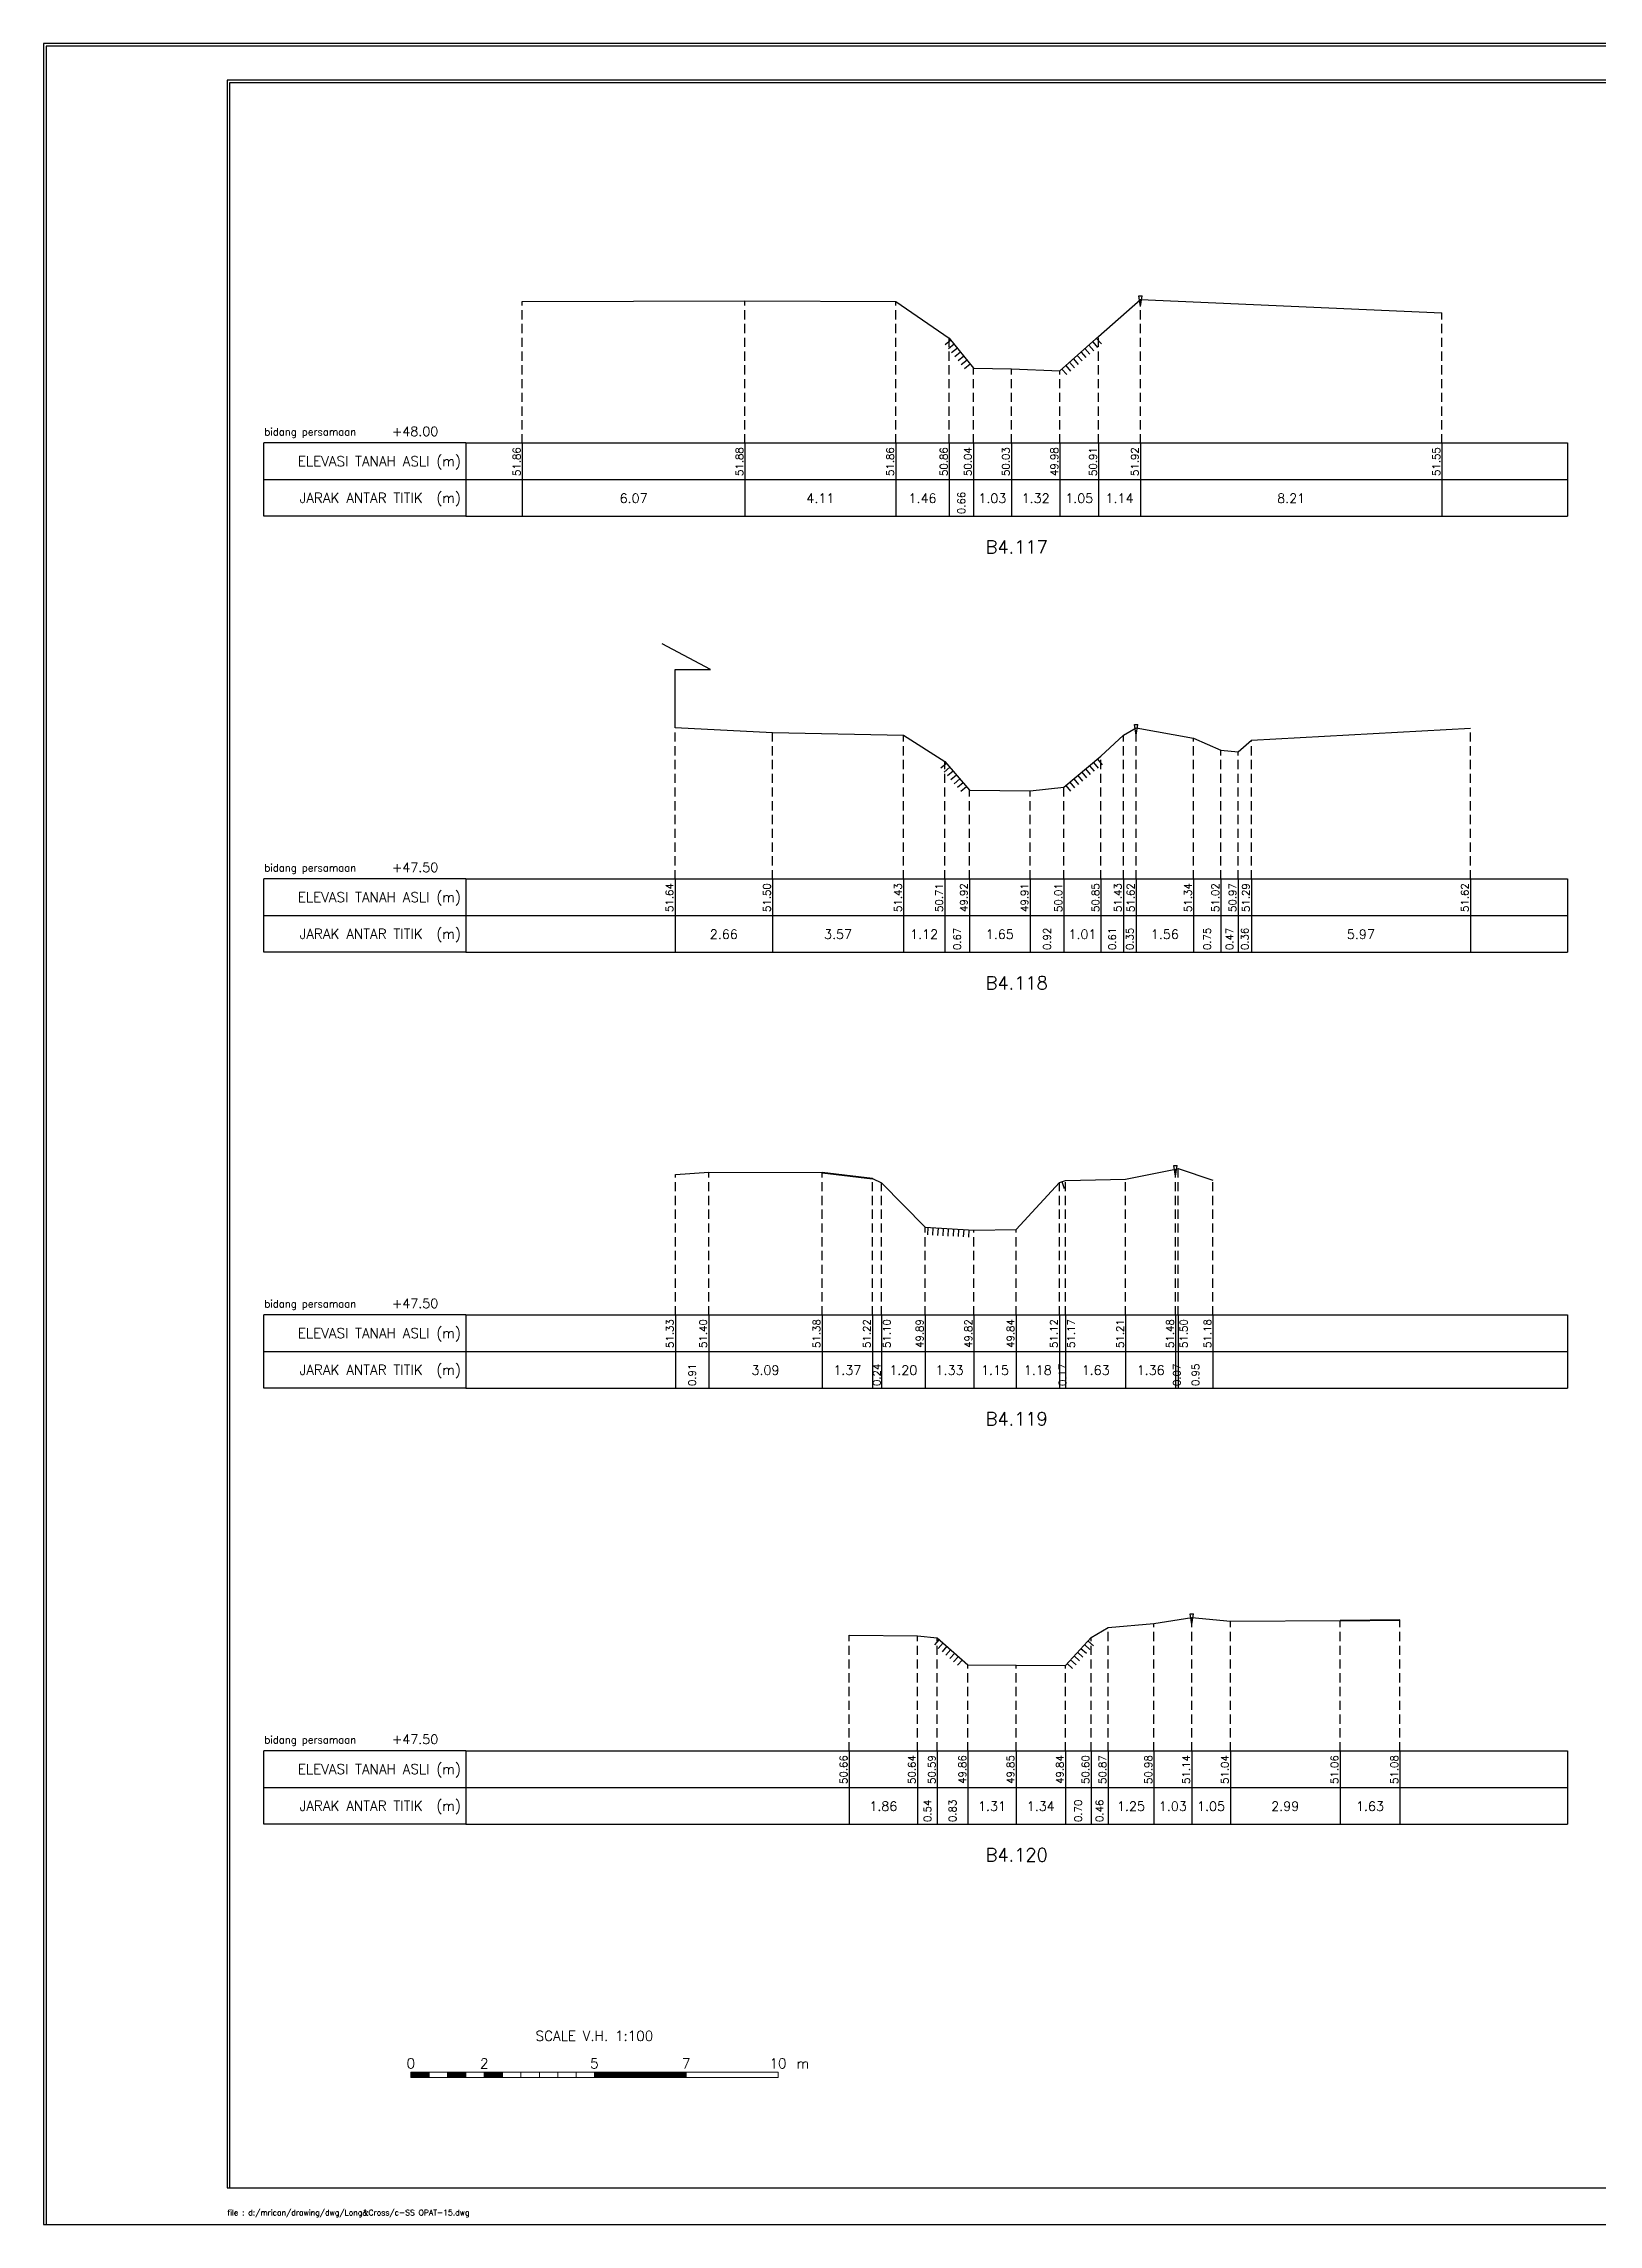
# Model space of a CAD drawing. Header units: inches. Extents: x -11 to 3175, y -842 to -783.
# Drawn here: x 1199 to 1241.3, y -842 to -782.6 of the extents above; entities that cross this region are included whole.
import ezdxf
from ezdxf.enums import TextEntityAlignment as Align

# ---------------------------------------------------------------- set-up
doc = ezdxf.new("R2010")
doc.units = ezdxf.units.IN
doc.header["$MEASUREMENT"] = 0
doc.linetypes.add('DASHED2', pattern=[0.375, 0.25, -0.125])
doc.layers.add('KOP', color=7, linetype='Continuous')
doc.layers.add('pelengkap', color=7, linetype='Continuous')
doc.styles.add('ARIAL', font='arial.ttf')
doc.styles.add('battang01', font='arial.ttf')
doc.styles.add('L100', font='simplex.shx', dxfattribs={"height": 0.254})
doc.styles.add('L140', font='simplex.shx', dxfattribs={"height": 0.356})
doc.styles.add('L60', font='simplex.shx', dxfattribs={"height": 0.152})
doc.styles.add('L80', font='simplex.shx', dxfattribs={"height": 0.203})
doc.styles.add('ROMANS-N', font='ROMANS.SHX', dxfattribs={"width": 0.8})
doc.styles.add('SONDU', font='arial.ttf')
doc.styles.get("Standard").update_dxf_attribs({"font": 'simplex.shx'})
doc.styles.add('STYLE1', font='arial.ttf', dxfattribs={"height": 0.2})

# ---------------------------------------------------------------- blocks, each defined once
blk = doc.blocks.new('kop')
at = {"layer": 'KOP'}
h = blk.add_hatch(color=3, dxfattribs=at)
h.paths.add_polyline_path([(609.87, 69.8), (591.81, 69.8), (591.81, 51.91), (609.87, 51.91)])
h.paths.add_polyline_path([(592.1, 52.25), (592.1, 69.5), (609.53, 69.5), (609.53, 52.25)], flags=16)
edge = h.paths.add_edge_path(flags=0)
edge.add_line((608.87, 52.91), (601.67, 52.91))
edge.add_ellipse((597.68, 52.92), major_axis=(2.82, 2.82), ratio=1, start_angle=314.84704, end_angle=495.15296)
edge.add_line((593.69, 52.91), (592.76, 52.91))
edge.add_line((592.76, 52.91), (592.76, 58.63))
edge.add_line((592.76, 58.63), (595.43, 58.63))
edge.add_ellipse((595.43, 63.37), major_axis=(-3.35, 3.35), ratio=1, start_angle=135, end_angle=315)
edge.add_line((595.43, 68.11), (595.43, 68.84))
edge.add_line((595.43, 68.84), (601.65, 68.84))
edge.add_line((601.65, 68.84), (601.65, 58.59))
edge.add_ellipse((604.86, 58.63), major_axis=(2.26, 2.26), ratio=1, start_angle=135.57378, end_angle=315)
edge.add_line((608.06, 58.63), (608.87, 58.63))
edge.add_line((608.87, 58.63), (608.87, 52.91))
h = blk.add_hatch(dxfattribs=at)
h.set_pattern_fill('ANSI31', color=21)
h.paths.add_polyline_path([(609.53, 69.5), (592.1, 69.5), (592.1, 52.25), (609.53, 52.25)])
edge = h.paths.add_edge_path(flags=16)
edge.add_line((608.06, 58.63), (608.87, 58.63))
edge.add_line((608.87, 58.63), (608.87, 52.91))
edge.add_line((608.87, 52.91), (601.67, 52.91))
edge.add_ellipse((597.68, 52.92), major_axis=(-2.82, 2.82), ratio=1, start_angle=224.84704, end_angle=405.15296)
edge.add_line((593.69, 52.91), (592.76, 52.91))
edge.add_line((592.76, 52.91), (592.76, 58.63))
edge.add_line((592.76, 58.63), (595.43, 58.63))
edge.add_ellipse((595.43, 63.37), major_axis=(-3.35, 3.35), ratio=1, start_angle=135, end_angle=315)
edge.add_line((595.43, 68.11), (595.43, 68.84))
edge.add_line((595.43, 68.84), (601.65, 68.84))
edge.add_line((601.65, 68.84), (601.65, 58.59))
edge.add_ellipse((604.86, 58.63), major_axis=(-2.26, 2.26), ratio=1, start_angle=45.57378, end_angle=225)
h = blk.add_hatch(color=3, dxfattribs=at)
edge = h.paths.add_edge_path()
edge.add_line((601.65, 68.84), (595.43, 68.84))
edge.add_line((595.43, 68.84), (595.43, 68.11))
edge.add_ellipse((595.43, 63.37), major_axis=(-3.35, 3.35), ratio=1, start_angle=135, end_angle=315, ccw=False)
edge.add_line((595.43, 58.63), (592.76, 58.63))
edge.add_line((592.76, 58.63), (592.76, 52.91))
edge.add_line((592.76, 52.91), (593.69, 52.91))
edge.add_ellipse((597.68, 52.92), major_axis=(-2.82, 2.82), ratio=1, start_angle=-135.15296, end_angle=45.15296, ccw=False)
edge.add_line((601.67, 52.91), (608.87, 52.91))
edge.add_line((608.87, 52.91), (608.87, 58.63))
edge.add_line((608.87, 58.63), (608.06, 58.63))
edge.add_ellipse((604.86, 58.63), major_axis=(2.26, 2.26), ratio=1, start_angle=134.42622, end_angle=315, ccw=False)
edge.add_line((601.65, 58.66), (601.65, 68.84))
h = blk.add_hatch(dxfattribs=at)
h.set_pattern_fill('ANSI31', color=41)
h.paths.add_polyline_path([(595.59, 25.44), (591.99, 25.44), (591.99, 22.12), (595.59, 22.12)])
h.paths.add_polyline_path([(594.83, 23.8), (595.49, 22.51), (594.95, 22.51), (594.37, 23.59), (594.37, 22.51), (593.85, 22.51), (593.85, 24.73), (593.24, 22.51), (592.84, 22.51), (592.12, 25.05), (592.67, 25.05), (593.03, 23.54), (593.41, 25.05), (594.37, 25.05), (594.37, 23.99), (594.89, 25.05), (595.46, 25.05)], flags=16)
at = {"color": 2}
blk.add_lwpolyline([(-49.29, -9.99), (790.69, -9.99), (790.69, 583.29), (-49.29, 583.29)], close=True, dxfattribs=at)
at = {"color": 6}
blk.add_lwpolyline([(0.65, 0), (780.7, 0), (780.7, 573.3), (0.65, 573.3)], close=True, dxfattribs=at)
at = {"layer": 'KOP', "color": 5}
for p, q in [((590.8, 70.96), (590.8, 29.98)), ((590.8, 70.96), (780.7, 70.96)), ((400.9, 29.98), (400.9, 0)), ((400.9, 29.98), (590.8, 29.98)), ((590.8, 29.98), (590.8, 0))]:
    blk.add_line(p, q, dxfattribs=at)
at = {"layer": 'KOP', "color": 3}
for p, q in [((591.81, 69.8), (609.87, 69.8)), ((591.81, 51.91), (591.81, 69.8)), ((592.1, 69.5), (609.53, 69.5)), ((592.1, 52.25), (592.1, 69.5)), ((595.43, 68.84), (595.43, 68.11)), ((595.43, 68.84), (601.65, 68.84)), ((601.65, 58.59), (601.65, 68.84)), ((609.53, 69.5), (609.53, 52.25)), ((609.87, 69.8), (609.87, 51.91)), ((592.76, 52.91), (592.76, 58.63)), ((595.43, 58.63), (592.76, 58.63)), ((608.87, 58.63), (608.06, 58.63)), ((608.87, 58.63), (608.87, 52.91)), ((609.87, 51.91), (591.81, 51.91)), ((609.53, 52.25), (592.1, 52.25)), ((593.69, 52.91), (592.76, 52.91)), ((608.87, 52.91), (601.67, 52.91)), ((720.73, 43.98), (780.7, 43.98)), ((720.73, 36.98), (780.7, 36.98)), ((415.9, 29.98), (415.9, 0)), ((430.89, 29.98), (430.89, 0)), ((545.83, 29.98), (545.83, 0)), ((560.82, 29.98), (560.82, 0)), ((575.81, 29.98), (575.81, 0)), ((655.77, 29.98), (655.77, 11.99)), ((675.76, 29.98), (675.76, 0)), ((705.74, 29.98), (705.74, 0)), ((400.9, 24.99), (590.8, 24.99)), ((655.77, 23.99), (720.73, 23.99)), ((720.73, 23.99), (780.7, 23.99)), ((400.9, 19.99), (590.8, 19.99)), ((655.77, 17.99), (720.73, 17.99)), ((720.73, 17.99), (780.7, 17.99)), ((740.72, 17.99), (740.72, 0)), ((400.9, 14.99), (590.8, 14.99)), ((590.8, 6), (720.73, 6))]:
    blk.add_line(p, q, dxfattribs=at)
at = {"layer": 'KOP', "color": 4}
for p, q in [((610.79, 70.96), (610.79, 50.97)), ((720.73, 70.96), (720.73, 0)), ((590.8, 50.97), (720.73, 50.97)), ((720.73, 50.97), (780.7, 50.97)), ((590.8, 29.98), (720.73, 29.98)), ((720.73, 29.98), (780.7, 29.98)), ((590.8, 11.99), (720.73, 11.99))]:
    blk.add_line(p, q, dxfattribs=at)
at = {"layer": 'KOP', "color": 41}
blk.add_line((595.59, 22.12), (591.99, 22.12), dxfattribs=at)
for points in [[(591.99, 25.44), (595.59, 25.44)], [(592.12, 25.05), (592.67, 25.05)], [(592.12, 25.05), (592.84, 22.51)], [(592.2, 25.44), (592.42, 25.44)], [(592.63, 25.44), (592.84, 25.44)], [(592.67, 25.05), (593.03, 23.54), (593.41, 25.05)], [(593.05, 25.44), (593.26, 25.44)], [(593.24, 22.51), (593.85, 24.73)], [(593.41, 25.05), (594.37, 25.05)], [(593.48, 25.44), (593.69, 25.44)], [(593.85, 22.51), (593.85, 24.73)], [(593.9, 25.44), (594.11, 25.44)], [(594.32, 25.44), (594.53, 25.44)], [(594.37, 25.05), (594.37, 23.99)], [(594.37, 23.99), (594.89, 25.05)], [(594.75, 25.44), (594.96, 25.44)], [(594.83, 23.8), (595.46, 25.05)], [(594.83, 23.8), (595.49, 22.51)], [(594.89, 25.05), (595.46, 25.05)], [(595.17, 25.44), (595.38, 25.44)], [(592.84, 22.51), (593.24, 22.51)], [(593.85, 22.51), (594.37, 22.51)], [(594.95, 22.51), (594.37, 23.59)], [(594.37, 23.59), (594.37, 22.51)], [(594.95, 22.51), (595.49, 22.51)]]:
    blk.add_lwpolyline(points, dxfattribs=at)
at = {"layer": 'KOP', "color": 42}
for points in [[(592.2, 29.11), (592.2, 25.44)], [(592.54, 29.11), (592.54, 25.44)], [(592.96, 29.11), (592.96, 25.44)], [(593.38, 29.11), (593.38, 25.44)], [(593.81, 29.11), (593.81, 25.44)], [(594.23, 29.11), (594.23, 25.44)], [(594.65, 29.11), (594.65, 25.44)], [(595.08, 29.11), (595.08, 25.44)], [(595.5, 29.11), (595.5, 25.44)]]:
    blk.add_lwpolyline(points, dxfattribs=at)
at = {"layer": 'KOP', "color": 3}
for centre, major_axis, start_param, end_param in [((595.43, 63.37), (-3.35, 3.35), 2.356194, 5.497787), ((597.68, 52.92), (-2.82, 2.82), 3.924321, 7.071253), ((604.86, 58.63), (-2.26, 2.26), 0.785398, 3.926991)]:
    blk.add_ellipse(centre, major_axis=major_axis, ratio=1, start_param=start_param, end_param=end_param, dxfattribs=at)
at = {"layer": 'KOP', "color": 5, "style": 'SONDU'}
for s, height, width, p, p2 in [('MINISTRY OF PUBLIC WORKS AND HOUSING', 3.4982, 0.971049, (612.49, 65.4), (715.58, 65.4)), ('DIRECTORATE GENERAL OF WATER RESOURCES', 2.7485, 1.100714, (612.33, 60.62), (715.42, 60.62)), ('DIRECTORATE OF IRRIGATION AND LOWLAND', 1.9989, 1.638753, (612.52, 56.15), (715.75, 56.15))]:
    blk.add_text(s, height=height, dxfattribs=dict(at, width=width)).set_placement(p, p2, align=Align.FIT)
at = {"layer": 'KOP', "color": 3, "style": 'ROMANS-N', "width": 1.832261}
blk.add_text('Jalan Pattimura No. 20 Kebayoran Baru, Jakarta Selatan', height=1.2493, dxfattribs=at).set_placement((612.79, 53.07), (715.58, 53.07), align=Align.FIT)
at = {"layer": 'KOP', "color": 5, "style": 'ARIAL'}
blk.add_text('Subject:', height=3.252, dxfattribs=at).set_placement((593.75, 45.87))
at = {"layer": 'KOP', "color": 3}
for s, height, style, p in [('Scheme', 1.999, 'battang01', (722.75, 46.66)), (':', 2, 'battang01', (740.37, 46.56)), ('D.I MRICAN', 1.999, 'battang01', (742.66, 46.66)), ('District', 1.999, 'battang01', (722.68, 39.97)), ('KEDIRI', 1.999, 'battang01', (742.66, 39.66)), (':', 2, 'battang01', (740.38, 39.87)), ('Province', 1.999, 'battang01', (722.75, 32.66)), (':', 2, 'battang01', (740.37, 32.57)), ('EAST JAVA', 1.999, 'battang01', (742.66, 32.66)), ('Prepared by', 1.9989, 'battang01', (657.14, 25.79)), ('No. of Sheet ', 1.9989, 'battang01', (722.52, 26.68)), (':', 2, 'battang01', (740.38, 25.62)), ('in joint venture with:', 1.2493, 'SONDU', (597.56, 21.07)), ('Checked by', 1.999, 'battang01', (657.14, 19.79)), ('Register', 1.999, 'battang01', (722.52, 20.02)), (':', 2, 'battang01', (740.36, 19.92)), ('Team Leader', 1.9989, 'battang01', (657.14, 13.79)), ('Yoo, Kang-Keun', 1.9989, 'battang01', (677.26, 13.79)), ('Date :', 1.999, 'battang01', (722.52, 13.49)), ('No. of Contract :', 1.9989, 'battang01', (743.52, 13.49)), ('No.', 2, 'STYLE1', (404.73, 6.99)), ('Date', 2, 'STYLE1', (417.78, 6.99)), ('Revised', 2, 'STYLE1', (483.04, 7.17)), ('Drawn', 2, 'STYLE1', (550.92, 7.18)), ('Checked', 2, 'STYLE1', (562.62, 7.11)), ('Approv.', 2, 'STYLE1', (578.86, 7.21)), ('Acknowledge by', 1.9989, 'battang01', (592.18, 7.8)), (':', 2, 'battang01', (612.76, 7.81)), ('Approved by', 1.9989, 'battang01', (592.18, 1.8)), (':', 2, 'battang01', (612.81, 1.77)), ('Directorate of Irrigations and Lowlands', 1.9989, 'battang01', (614.08, 1.59))]:
    blk.add_text(s, height=height, dxfattribs=dict(at, style=style)).set_placement(p)
at = {"layer": 'KOP', "color": 6, "style": 'SONDU'}
blk.add_text('PT. VIRAMA KARYA (Persero)', height=2.5809, dxfattribs=at).set_placement((597.36, 26.15))
at = {"layer": 'KOP', "color": 42, "style": 'SONDU'}
blk.add_text('VIRAMA', height=0.942, dxfattribs=at).set_placement((591.3, 21.04))
at = {"layer": 'KOP', "color": 4, "style": 'SONDU'}
for s, p in [('Korean Rural Community Corporation', (592.02, 18.86)), ('PT. Wiratman', (592.02, 16.86)), ('PT. Terasis Erojaya', (591.94, 12.59)), ('PT. Tuah Agung Anugrah', (592, 14.73))]:
    blk.add_text(s, height=1.4992, dxfattribs=at).set_placement(p)
at = {"layer": 'KOP', "color": 3, "insert": (719.86, 60.77), "char_height": 2.4987, "width": 61.4394, "attachment_point": 4, "style": 'SONDU'}
blk.add_mtext('\\pi1.9124;Project Preparation Consultant (PPC)\\P\\pi3.0493;Firm For Develompent of the Mrican \\P\\pi7.7731;Irrigation System In East Java', dxfattribs=at)
at = {"layer": 'KOP', "color": 2, "insert": (597.57, 24.25), "char_height": 0.9995, "width": 48.7181, "attachment_point": 1, "style": 'SONDU'}
blk.add_mtext('Jl. Hang Tuah Raya No.26, Kebayoran Baru Jakarta Selatan 12120 Indonesia', dxfattribs=at)
blk = doc.blocks.new('*X6')
at = {"color": 0}
for p, q in [((20000, 6250), (25000, 6250)), ((20000, 6200), (25000, 6200)), ((20000, 6150), (25000, 6150)), ((20000, 6100), (25000, 6100)), ((20000, 6050), (25000, 6050))]:
    blk.add_line(p, q, dxfattribs=at)
blk = doc.blocks.new('*X5')
at = {"color": 0}
for p, q in [((14000, 6250), (15000, 6250)), ((14000, 6200), (15000, 6200)), ((14000, 6150), (15000, 6150)), ((14000, 6100), (15000, 6100)), ((14000, 6050), (15000, 6050))]:
    blk.add_line(p, q, dxfattribs=at)
blk = doc.blocks.new('*X3')
at = {"color": 0}
for p, q in [((10000, 6250), (11000, 6250)), ((10000, 6200), (11000, 6200)), ((10000, 6150), (11000, 6150)), ((10000, 6100), (11000, 6100)), ((10000, 6050), (11000, 6050))]:
    blk.add_line(p, q, dxfattribs=at)
blk = doc.blocks.new('*X4')
at = {"color": 0}
for p, q in [((12000, 6250), (13000, 6250)), ((12000, 6200), (13000, 6200)), ((12000, 6150), (13000, 6150)), ((12000, 6100), (13000, 6100)), ((12000, 6050), (13000, 6050))]:
    blk.add_line(p, q, dxfattribs=at)
blk = doc.blocks.new('c100')
at = {"color": 2}
blk.add_lwpolyline([(-5, -1), (79.1, -1), (79.1, 58.4), (-5, 58.4)], close=True, dxfattribs=at)
at = {"color": 6}
blk.add_lwpolyline([(0, 0), (78.1, 0), (78.1, 57.4), (0, 57.4)], close=True, dxfattribs=at)
at = {"color": 3, "lineweight": 0}
for points in [[(5, 3), (5.5, 3), (5.5, 3.15), (5, 3.15)], [(5.5, 3), (6, 3), (6, 3.15), (5.5, 3.15)], [(6, 3), (6.5, 3), (6.5, 3.15), (6, 3.15)], [(6.5, 3), (7, 3), (7, 3.15), (6.5, 3.15)], [(7, 3), (7.5, 3), (7.5, 3.15), (7, 3.15)], [(7.5, 3), (8, 3), (8, 3.15), (7.5, 3.15)], [(8, 3), (8.5, 3), (8.5, 3.15), (8, 3.15)], [(8.5, 3), (9, 3), (9, 3.15), (8.5, 3.15)], [(9, 3), (9.5, 3), (9.5, 3.15), (9, 3.15)], [(9.5, 3), (10, 3), (10, 3.15), (9.5, 3.15)], [(10, 3), (12.5, 3), (12.5, 3.15), (10, 3.15)], [(12.5, 3), (15, 3), (15, 3.15), (12.5, 3.15)]]:
    blk.add_lwpolyline(points, close=True, dxfattribs=at)
at = {"color": 1, "lineweight": 0, "xscale": 0.0005, "yscale": 0.0005, "zscale": 0.0005}
for name in ['*X3', '*X4', '*X5', '*X6']:
    blk.add_blockref(name, (0, 0), dxfattribs=at)
at = {"color": 3}
for s, p in [('SCALE V.H. 1:100', (10, 4)), ('0', (5, 3.25)), ('2', (7, 3.25)), ('5', (10, 3.25)), ('7', (12.5, 3.25)), ('10', (15, 3.25))]:
    blk.add_text(s, height=0.27, dxfattribs=at).set_placement(p, align=Align.CENTER)
blk.add_text('m', height=0.27, dxfattribs=at).set_placement((15.5, 3.25))
blk = doc.blocks.new('das2')
at = {"color": 5, "linetype": 'Continuous'}
for q in [(0, 1), (17.75, 1)]:
    blk.add_line((2.75, 1), q, dxfattribs=at)
at = {"color": 3, "linetype": 'Continuous'}
for p, q in [((2.75, 1), (2.75, 0)), ((17.75, 1), (17.75, 0)), ((0, 0.5), (17.75, 0.5)), ((2.75, 0), (0, 0)), ((2.75, 0), (17.75, 0))]:
    blk.add_line(p, q, dxfattribs=at)
blk.add_lwpolyline([(0, 0), (0, 1)], dxfattribs=at)
blk.add_text('bidang persamaan', height=0.1, dxfattribs=at).set_placement((0.005, 1.1))
at = {"color": 5, "linetype": 'Continuous'}
for s, p in [('ELEVASI TANAH ASLI (m)', (2.683, 0.683)), ('JARAK ANTAR TITIK  (m)', (2.683, 0.183))]:
    blk.add_text(s, height=0.135, dxfattribs=at).set_placement(p, align=Align.RIGHT)
blk = doc.blocks.new('gbrpatok')
at = {"color": 2, "linetype": 'Continuous'}
for p, q in [((-0.00045, 0.00096), (0.00045, 0.00096)), ((0, -0.00196), (-0.00045, 0.00096)), ((0, -0.00196), (0.00045, 0.00096))]:
    blk.add_line(p, q, dxfattribs=at)
blk = doc.blocks.new('rumahki')
at = {"color": 3, "linetype": 'Continuous'}
blk.add_lwpolyline([(0, 0), (0, 0.01576), (0.00962, 0.01576), (-0.0035, 0.02271)], dxfattribs=at)

msp = doc.modelspace()

# ---------------------------------------------------------------- linework, layer by layer
at = {"color": 2, "linetype": 'Continuous', "lineweight": -3}
for p, q in [((1212.034, -789.628), (1218.1, -789.608)), ((1218.1, -789.608), (1222.205, -789.624)), ((1222.205, -789.624), (1223.664, -790.626)), ((1227.73, -790.581), (1228.869, -789.567)), ((1228.869, -789.567), (1237.079, -789.932)), ((1226.677, -791.51), (1227.73, -790.581)), ((1223.664, -790.626), (1224.323, -791.443)), ((1224.323, -791.443), (1225.354, -791.454)), ((1225.354, -791.454), (1226.677, -791.51)), ((1216.195, -801.224), (1218.851, -801.361)), ((1228.405, -801.435), (1228.755, -801.238)), ((1228.755, -801.238), (1230.316, -801.519)), ((1231.892, -801.573), (1237.857, -801.244)), ((1218.851, -801.361), (1222.419, -801.432)), ((1222.419, -801.432), (1223.539, -802.152)), ((1227.795, -802.008), (1228.405, -801.435)), ((1230.316, -801.519), (1231.062, -801.845)), ((1231.062, -801.845), (1231.53, -801.889)), ((1231.53, -801.889), (1231.892, -801.573)), ((1223.539, -802.152), (1224.213, -802.937)), ((1226.787, -802.852), (1227.795, -802.008)), ((1224.213, -802.937), (1225.865, -802.955)), ((1225.865, -802.955), (1226.787, -802.852)), ((1216.207, -813.406), (1217.112, -813.338)), ((1217.112, -813.338), (1220.202, -813.353)), ((1220.202, -813.353), (1221.571, -813.513)), ((1221.571, -813.513), (1221.814, -813.634)), ((1221.814, -813.634), (1223.009, -814.842)), ((1225.484, -814.897), (1226.664, -813.617)), ((1226.664, -813.617), (1226.832, -813.566)), ((1226.832, -813.566), (1228.467, -813.531)), ((1228.467, -813.531), (1229.827, -813.254)), ((1229.827, -813.254), (1229.899, -813.241)), ((1229.899, -813.241), (1230.845, -813.556)), ((1223.009, -814.842), (1224.335, -814.919)), ((1224.335, -814.919), (1225.484, -814.897)), ((1227.987, -825.741), (1229.238, -825.634)), ((1229.238, -825.634), (1230.268, -825.468)), ((1230.268, -825.468), (1231.318, -825.571)), ((1231.318, -825.571), (1234.306, -825.548)), ((1234.306, -825.548), (1235.936, -825.531)), ((1220.938, -825.955), (1222.797, -825.971)), ((1222.797, -825.971), (1223.338, -826.021)), ((1223.338, -826.021), (1224.172, -826.756)), ((1226.827, -826.776), (1227.524, -826.01)), ((1227.524, -826.01), (1227.987, -825.741)), ((1224.172, -826.756), (1225.483, -826.766)), ((1225.483, -826.766), (1226.827, -826.776))]:
    msp.add_line(p, q, dxfattribs=at)
at = {"color": 1, "linetype": 'DASHED2', "lineweight": -3}
for p, q in [((1212.034, -793.486), (1212.034, -789.628)), ((1218.1, -793.486), (1218.1, -789.608)), ((1222.205, -793.486), (1222.205, -789.624)), ((1228.869, -793.486), (1228.869, -789.567)), ((1237.079, -793.486), (1237.079, -789.932)), ((1227.73, -793.486), (1227.73, -790.581)), ((1223.664, -793.486), (1223.664, -790.626)), ((1224.323, -793.486), (1224.323, -791.443)), ((1225.354, -793.486), (1225.354, -791.454)), ((1226.677, -793.486), (1226.677, -791.51)), ((1216.195, -805.361), (1216.195, -801.224)), ((1228.755, -805.361), (1228.755, -801.238)), ((1237.857, -805.361), (1237.857, -801.244)), ((1218.851, -805.361), (1218.851, -801.361)), ((1222.419, -805.361), (1222.419, -801.432)), ((1228.405, -805.361), (1228.405, -801.435)), ((1230.316, -805.361), (1230.316, -801.519)), ((1231.062, -805.361), (1231.062, -801.845)), ((1231.53, -805.361), (1231.53, -801.889)), ((1231.892, -805.361), (1231.892, -801.573)), ((1223.539, -805.361), (1223.539, -802.152)), ((1227.795, -805.361), (1227.795, -802.008)), ((1224.213, -805.361), (1224.213, -802.937)), ((1225.865, -805.361), (1225.865, -802.955)), ((1226.787, -805.361), (1226.787, -802.852)), ((1216.207, -817.236), (1216.207, -813.406)), ((1217.112, -817.236), (1217.112, -813.338)), ((1220.202, -817.236), (1220.202, -813.353)), ((1221.571, -817.236), (1221.571, -813.513)), ((1221.814, -817.236), (1221.814, -813.634)), ((1226.664, -817.236), (1226.664, -813.617)), ((1226.832, -817.236), (1226.832, -813.566)), ((1228.467, -817.236), (1228.467, -813.531)), ((1229.827, -817.236), (1229.827, -813.254)), ((1229.899, -817.236), (1229.899, -813.241)), ((1230.845, -817.236), (1230.845, -813.556)), ((1223.009, -817.236), (1223.009, -814.842)), ((1224.335, -817.236), (1224.335, -814.919)), ((1225.484, -817.236), (1225.484, -814.897)), ((1229.238, -829.112), (1229.238, -825.634)), ((1230.268, -829.112), (1230.268, -825.468)), ((1231.318, -829.112), (1231.318, -825.571)), ((1234.306, -829.112), (1234.306, -825.548)), ((1235.936, -829.112), (1235.936, -825.531)), ((1220.938, -829.112), (1220.938, -825.955)), ((1222.797, -829.112), (1222.797, -825.971)), ((1223.338, -829.112), (1223.338, -826.021)), ((1227.524, -829.112), (1227.524, -826.01)), ((1227.987, -829.112), (1227.987, -825.741)), ((1224.172, -829.112), (1224.172, -826.756)), ((1225.483, -829.112), (1225.483, -826.766)), ((1226.827, -829.112), (1226.827, -826.776))]:
    msp.add_line(p, q, dxfattribs=at)
at = {"color": 1, "linetype": 'Continuous', "lineweight": -3}
for p, q in [((1212.034, -793.486), (1212.034, -795.486)), ((1218.1, -793.486), (1218.1, -795.486)), ((1222.205, -793.486), (1222.205, -795.486)), ((1223.664, -793.486), (1223.664, -795.486)), ((1224.323, -793.486), (1224.323, -795.486)), ((1225.354, -793.486), (1225.354, -795.486)), ((1226.677, -793.486), (1226.677, -795.486)), ((1227.73, -793.486), (1227.73, -795.486)), ((1228.869, -793.486), (1228.869, -795.486)), ((1237.079, -793.486), (1237.079, -795.486)), ((1216.195, -805.361), (1216.195, -807.361)), ((1218.851, -805.361), (1218.851, -807.361)), ((1222.419, -805.361), (1222.419, -807.361)), ((1223.539, -805.361), (1223.539, -807.361)), ((1224.213, -805.361), (1224.213, -807.361)), ((1225.865, -805.361), (1225.865, -807.361)), ((1226.787, -805.361), (1226.787, -807.361)), ((1227.795, -805.361), (1227.795, -807.361)), ((1228.405, -805.361), (1228.405, -807.361)), ((1228.755, -805.361), (1228.755, -807.361)), ((1230.316, -805.361), (1230.316, -807.361)), ((1231.062, -805.361), (1231.062, -807.361)), ((1231.53, -805.361), (1231.53, -807.361)), ((1231.892, -805.361), (1231.892, -807.361)), ((1237.857, -805.361), (1237.857, -807.361)), ((1216.207, -817.236), (1216.207, -819.236)), ((1217.112, -817.236), (1217.112, -819.236)), ((1220.202, -817.236), (1220.202, -819.236)), ((1221.571, -817.236), (1221.571, -819.236)), ((1221.814, -817.236), (1221.814, -819.236)), ((1223.009, -817.236), (1223.009, -819.236)), ((1224.335, -817.236), (1224.335, -819.236)), ((1225.484, -817.236), (1225.484, -819.236)), ((1226.664, -817.236), (1226.664, -819.236)), ((1226.832, -817.236), (1226.832, -819.236)), ((1228.467, -817.236), (1228.467, -819.236)), ((1229.827, -817.236), (1229.827, -819.236)), ((1229.899, -817.236), (1229.899, -819.236)), ((1230.845, -817.236), (1230.845, -819.236)), ((1220.938, -829.112), (1220.938, -831.112)), ((1222.797, -829.112), (1222.797, -831.112)), ((1223.338, -829.112), (1223.338, -831.112)), ((1224.172, -829.112), (1224.172, -831.112)), ((1225.483, -829.112), (1225.483, -831.112)), ((1226.827, -829.112), (1226.827, -831.112)), ((1227.524, -829.112), (1227.524, -831.112)), ((1227.987, -829.112), (1227.987, -831.112)), ((1229.238, -829.112), (1229.238, -831.112)), ((1230.268, -829.112), (1230.268, -831.112)), ((1231.318, -829.112), (1231.318, -831.112)), ((1234.306, -829.112), (1234.306, -831.112)), ((1235.936, -829.112), (1235.936, -831.112))]:
    msp.add_line(p, q, dxfattribs=at)
at = {"layer": 'pelengkap', "color": 1, "linetype": 'Continuous', "lineweight": -3}
for p, q in [((1223.708, -790.68), (1223.552, -790.806)), ((1223.796, -790.789), (1223.64, -790.915)), ((1223.884, -790.898), (1223.728, -791.024)), ((1223.972, -791.007), (1223.816, -791.133)), ((1224.059, -791.116), (1223.904, -791.242)), ((1227.044, -791.186), (1227.177, -791.336)), ((1227.149, -791.093), (1227.282, -791.243)), ((1227.254, -791.001), (1227.387, -791.151)), ((1227.359, -790.908), (1227.492, -791.058)), ((1227.464, -790.815), (1227.597, -790.965)), ((1227.569, -790.723), (1227.702, -790.873)), ((1227.674, -790.63), (1227.807, -790.78)), ((1224.147, -791.225), (1223.992, -791.351)), ((1224.235, -791.334), (1224.079, -791.46)), ((1226.729, -791.464), (1226.861, -791.614)), ((1226.834, -791.371), (1226.966, -791.521)), ((1226.939, -791.278), (1227.072, -791.428)), ((1223.584, -802.205), (1223.433, -802.335)), ((1223.676, -802.311), (1223.524, -802.441)), ((1223.767, -802.417), (1223.615, -802.548)), ((1227.27, -802.447), (1227.398, -802.601)), ((1227.377, -802.358), (1227.505, -802.511)), ((1227.484, -802.268), (1227.613, -802.421)), ((1227.592, -802.178), (1227.72, -802.331)), ((1227.699, -802.088), (1227.827, -802.241)), ((1223.858, -802.524), (1223.706, -802.654)), ((1223.949, -802.63), (1223.797, -802.76)), ((1224.04, -802.736), (1223.889, -802.866)), ((1224.132, -802.842), (1223.98, -802.973)), ((1226.84, -802.807), (1226.969, -802.96)), ((1226.948, -802.717), (1227.076, -802.87)), ((1227.055, -802.627), (1227.183, -802.78)), ((1227.162, -802.537), (1227.291, -802.691)), ((1226.731, -813.597), (1226.789, -813.788)), ((1223.079, -814.846), (1223.067, -815.046)), ((1223.219, -814.855), (1223.207, -815.054)), ((1223.359, -814.863), (1223.347, -815.062)), ((1223.498, -814.871), (1223.487, -815.07)), ((1223.638, -814.879), (1223.626, -815.079)), ((1223.778, -814.887), (1223.766, -815.087)), ((1223.918, -814.895), (1223.906, -815.095)), ((1224.057, -814.903), (1224.046, -815.103)), ((1224.197, -814.911), (1224.186, -815.111)), ((1223.391, -826.067), (1223.258, -826.217)), ((1223.496, -826.16), (1223.363, -826.31)), ((1223.601, -826.252), (1223.468, -826.402)), ((1227.346, -826.206), (1227.494, -826.341)), ((1227.44, -826.103), (1227.588, -826.237)), ((1223.706, -826.345), (1223.573, -826.495)), ((1223.811, -826.437), (1223.678, -826.587)), ((1223.916, -826.53), (1223.783, -826.68)), ((1224.021, -826.622), (1223.888, -826.772)), ((1226.874, -826.724), (1227.022, -826.859)), ((1226.969, -826.62), (1227.117, -826.755)), ((1227.063, -826.517), (1227.211, -826.651)), ((1227.157, -826.413), (1227.305, -826.548)), ((1227.251, -826.31), (1227.399, -826.444))]:
    msp.add_line(p, q, dxfattribs=at)
at = {"layer": 'pelengkap', "color": 8, "linetype": 'Continuous', "lineweight": 60}
for p, q in [((1220.202, -813.353), (1221.571, -813.513)), ((1234.306, -825.548), (1235.936, -825.531))]:
    msp.add_line(p, q, dxfattribs=at)

# ---------------------------------------------------------------- block references
at = {"color": 2, "linetype": 'Continuous', "lineweight": -3}
msp.add_blockref('c100', (1204, -841), dxfattribs=at)
for name, p, xscale, yscale, zscale in [('kop', (1204, -841), 0.1, 0.1, 0.1), ('das2', (1205, -795.475), 2, 2, 2), ('das2', (1205, -807.35), 2, 2, 2), ('das2', (1205, -819.225), 2, 2, 2), ('das2', (1205, -831.1), 2, 2, 2)]:
    msp.add_blockref(name, p, dxfattribs=dict(at, xscale=xscale, yscale=yscale, zscale=zscale))
at = {"color": 1, "linetype": 'Continuous', "lineweight": -3, "xscale": 100, "yscale": 100, "zscale": 100}
for p in [(1228.869, -789.567), (1228.755, -801.238), (1229.827, -813.254), (1230.268, -825.468)]:
    msp.add_blockref('gbrpatok', p, dxfattribs=at)
at = {"layer": 'pelengkap', "color": 1, "linetype": 'Continuous', "lineweight": -3, "xscale": 100, "yscale": 100, "zscale": 100}
msp.add_blockref('rumahki', (1216.195, -801.224), dxfattribs=at)

# ---------------------------------------------------------------- texts
at = {"color": 3, "linetype": 'Continuous', "lineweight": -3, "style": 'L100'}
for s, p in [('+48.00', (1209.116, -793.29)), ('6.07', (1215.067, -795.111)), ('4.11', (1220.153, -795.111)), ('1.46', (1222.935, -795.111)), ('1.03', (1224.838, -795.111)), ('1.32', (1226.015, -795.111)), ('1.05', (1227.204, -795.111)), ('1.14', (1228.3, -795.111)), ('8.21', (1232.974, -795.111)), ('+47.50', (1209.116, -805.165)), ('2.66', (1217.523, -806.986)), ('3.57', (1220.635, -806.986)), ('1.12', (1222.979, -806.986)), ('1.65', (1225.039, -806.986)), ('1.01', (1227.291, -806.986)), ('1.56', (1229.536, -806.986)), ('5.97', (1234.874, -806.986)), ('+47.50', (1209.116, -817.04)), ('3.09', (1218.657, -818.861)), ('1.37', (1220.887, -818.861)), ('1.20', (1222.412, -818.861)), ('1.33', (1223.672, -818.861)), ('1.15', (1224.909, -818.861)), ('1.18', (1226.074, -818.861)), ('1.63', (1227.65, -818.861)), ('1.36', (1229.147, -818.861)), ('+47.50', (1209.116, -828.915)), ('1.86', (1221.868, -830.737)), ('1.31', (1224.827, -830.737)), ('1.34', (1226.155, -830.737)), ('1.25', (1228.612, -830.737)), ('1.03', (1229.753, -830.737)), ('1.05', (1230.793, -830.737)), ('2.99', (1232.812, -830.737)), ('1.63', (1235.121, -830.737))]:
    msp.add_text(s, height=0.254, dxfattribs=at).set_placement(p, align=Align.CENTER)
at = {"color": 3, "linetype": 'Continuous', "lineweight": -3, "style": 'L80'}
for s, p in [('51.86', (1211.984, -793.986)), ('51.88', (1218.05, -793.986)), ('51.86', (1222.155, -793.986)), ('50.86', (1223.614, -793.986)), ('50.04', (1224.272, -793.986)), ('50.03', (1225.304, -793.986)), ('49.98', (1226.627, -793.986)), ('50.91', (1227.68, -793.986)), ('51.92', (1228.819, -793.986)), ('51.55', (1237.029, -793.986)), ('51.64', (1216.145, -805.861)), ('51.50', (1218.8, -805.861)), ('51.43', (1222.368, -805.861)), ('50.71', (1223.489, -805.861)), ('49.92', (1224.162, -805.861)), ('49.91', (1225.815, -805.861)), ('50.01', (1226.736, -805.861)), ('50.85', (1227.745, -805.861)), ('51.43', (1228.355, -805.861)), ('51.62', (1228.705, -805.861)), ('51.34', (1230.266, -805.861)), ('51.02', (1231.011, -805.861)), ('50.97', (1231.479, -805.861)), ('51.29', (1231.842, -805.861)), ('51.62', (1237.807, -805.861)), ('51.33', (1216.157, -817.736)), ('51.40', (1217.062, -817.736)), ('51.38', (1220.152, -817.736)), ('51.22', (1221.521, -817.736)), ('51.10', (1222.064, -817.736)), ('49.89', (1222.959, -817.736)), ('49.82', (1224.285, -817.736)), ('49.84', (1225.434, -817.736)), ('51.12', (1226.614, -817.736)), ('51.17', (1227.082, -817.736)), ('51.21', (1228.417, -817.736)), ('51.48', (1229.777, -817.736)), ('51.50', (1230.149, -817.736)), ('51.18', (1230.795, -817.736)), ('50.66', (1220.888, -829.612)), ('50.64', (1222.747, -829.612)), ('50.59', (1223.288, -829.612)), ('49.86', (1224.122, -829.612)), ('49.85', (1225.432, -829.612)), ('49.84', (1226.777, -829.612)), ('50.60', (1227.474, -829.612)), ('50.87', (1227.937, -829.612)), ('50.98', (1229.187, -829.612)), ('51.14', (1230.217, -829.612)), ('51.04', (1231.268, -829.612)), ('51.06', (1234.256, -829.612)), ('51.08', (1235.886, -829.612))]:
    msp.add_text(s, height=0.203, rotation=90, dxfattribs=at).set_placement(p, align=Align.CENTER)
for s, p in [('0.66', (1223.993, -795.111)), ('0.67', (1223.876, -806.986)), ('0.92', (1226.326, -806.986)), ('0.61', (1228.1, -806.986)), ('0.35', (1228.58, -806.986)), ('0.75', (1230.689, -806.986)), ('0.47', (1231.296, -806.986)), ('0.36', (1231.711, -806.986)), ('0.91', (1216.66, -818.861)), ('0.24', (1221.693, -818.861)), ('0.17', (1226.748, -818.861)), ('0.07', (1229.863, -818.861)), ('0.95', (1230.372, -818.861)), ('0.54', (1223.068, -830.737)), ('0.83', (1223.755, -830.737)), ('0.70', (1227.176, -830.737)), ('0.46', (1227.756, -830.737))]:
    msp.add_text(s, height=0.203, rotation=90, dxfattribs=at).set_placement(p, align=Align.MIDDLE_CENTER)
at = {"color": 4, "linetype": 'Continuous', "lineweight": -3, "style": 'L140'}
for s, p in [('B4.117', (1225.5, -796.487)), ('B4.118', (1225.5, -808.362)), ('B4.119', (1225.5, -820.237)), ('B4.120', (1225.5, -832.112))]:
    msp.add_text(s, height=0.356, dxfattribs=at).set_placement(p, align=Align.CENTER)
at = {"color": 2, "linetype": 'Continuous', "lineweight": -3, "style": 'L60'}
msp.add_text('file : d:/mrican/drawing/dwg/Long&Cross/c-SS OPAT-15.dwg', height=0.152, dxfattribs=at).set_placement((1204, -841.8), align=Align.BOTTOM_LEFT)

doc.saveas('drawing.dxf')
